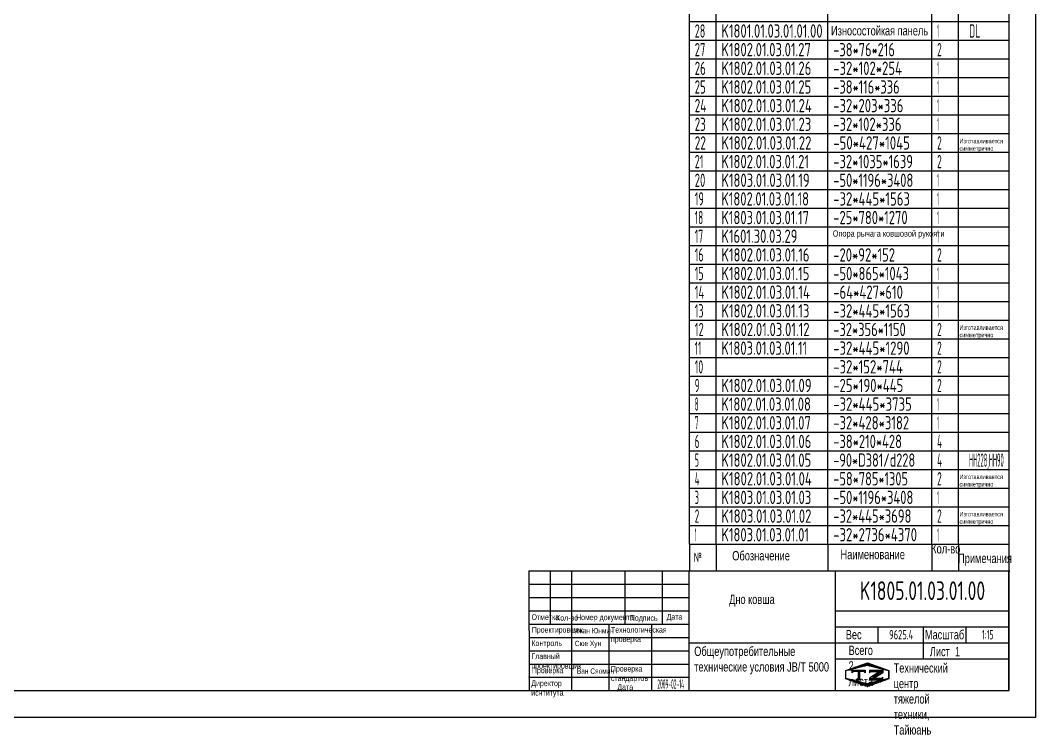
# Model space of a CAD drawing. Header units: millimetres. Extents: x 0 to 12615, y -98 to 8910.
# Drawn here: x 6897 to 12615, y -98 to 3922 of the extents above; entities that cross this region are included whole.
import ezdxf
from ezdxf.enums import TextEntityAlignment as Align

# ---------------------------------------------------------------- set-up
doc = ezdxf.new("R2010")
doc.units = ezdxf.units.MM
doc.header["$LTSCALE"] = 150
doc.linetypes.add('F', pattern=[0.75, 0.5, -0.25])
doc.linetypes.add('G', pattern=[2, 1.25, -0.25, 0.25, -0.25])
for name, color, linetype in [('01', 7, 'Continuous'), ('02', 1, 'Continuous'), ('04', 2, 'F'), ('05', 4, 'G'), ('11', 3, 'Continuous'), ('THICK', 7, 'Continuous')]:
    doc.layers.add(name, color=color, linetype=linetype)
doc.styles.get("Standard").update_dxf_attribs({"font": 'isocp', "width": 0.707, "bigfont": 'intecad.shx'})

# ---------------------------------------------------------------- blocks, each defined once
blk = doc.blocks.new('*U112')
at = {"layer": '01'}
for points in [[(831, 10), (831, 584)], [(25, 10), (831, 10)]]:
    blk.add_lwpolyline(points, dxfattribs=at)
at = {"layer": '02'}
for points in [[(841, 0), (841, 594)], [(0, 0), (841, 0)]]:
    blk.add_lwpolyline(points, dxfattribs=at)
blk = doc.blocks.new('*U114')
at = {"layer": '01'}
for p, q in [((0, -105), (0, 0)), ((1800, -105), (1800, 0))]:
    blk.add_line(p, q, dxfattribs=at)
at = {"layer": '02'}
for p, q in [((0, 0), (150, 0)), ((150, -105), (150, 0)), ((150, 0), (780, 0)), ((780, -105), (780, 0)), ((780, 0), (1365, 0)), ((1365, -105), (1365, 0)), ((1365, 0), (1515, 0)), ((1515, -105), (1515, 0)), ((1515, 0), (1800, 0))]:
    blk.add_line(p, q, dxfattribs=at)
blk = doc.blocks.new('*U115')
at = {"layer": '01'}
for p, q in [((0, -105), (0, 0)), ((1800, -105), (1800, 0))]:
    blk.add_line(p, q, dxfattribs=at)
at = {"layer": '02'}
for p, q in [((0, 0), (150, 0)), ((150, -105), (150, 0)), ((150, 0), (780, 0)), ((780, -105), (780, 0)), ((780, 0), (1365, 0)), ((1365, -105), (1365, 0)), ((1365, 0), (1515, 0)), ((1515, -105), (1515, 0)), ((1515, 0), (1800, 0))]:
    blk.add_line(p, q, dxfattribs=at)
blk = doc.blocks.new('*U116')
at = {"layer": '01'}
for p, q in [((0, -105), (0, 0)), ((1800, -105), (1800, 0))]:
    blk.add_line(p, q, dxfattribs=at)
at = {"layer": '02'}
for p, q in [((0, 0), (150, 0)), ((150, -105), (150, 0)), ((150, 0), (780, 0)), ((780, -105), (780, 0)), ((780, 0), (1365, 0)), ((1365, -105), (1365, 0)), ((1365, 0), (1515, 0)), ((1515, -105), (1515, 0)), ((1515, 0), (1800, 0))]:
    blk.add_line(p, q, dxfattribs=at)
blk = doc.blocks.new('*U117')
at = {"layer": '01'}
for p, q in [((0, -105), (0, 0)), ((1800, -105), (1800, 0))]:
    blk.add_line(p, q, dxfattribs=at)
at = {"layer": '02'}
for p, q in [((0, 0), (150, 0)), ((150, -105), (150, 0)), ((150, 0), (780, 0)), ((780, -105), (780, 0)), ((780, 0), (1365, 0)), ((1365, -105), (1365, 0)), ((1365, 0), (1515, 0)), ((1515, -105), (1515, 0)), ((1515, 0), (1800, 0))]:
    blk.add_line(p, q, dxfattribs=at)
blk = doc.blocks.new('*U118')
at = {"layer": '01'}
for p, q in [((0, -105), (0, 0)), ((1800, -105), (1800, 0))]:
    blk.add_line(p, q, dxfattribs=at)
at = {"layer": '02'}
for p, q in [((0, 0), (150, 0)), ((150, -105), (150, 0)), ((150, 0), (780, 0)), ((780, -105), (780, 0)), ((780, 0), (1365, 0)), ((1365, -105), (1365, 0)), ((1365, 0), (1515, 0)), ((1515, -105), (1515, 0)), ((1515, 0), (1800, 0))]:
    blk.add_line(p, q, dxfattribs=at)
blk = doc.blocks.new('*U119')
at = {"layer": '01'}
for p, q in [((0, -105), (0, 0)), ((1800, -105), (1800, 0))]:
    blk.add_line(p, q, dxfattribs=at)
at = {"layer": '02'}
for p, q in [((0, 0), (150, 0)), ((150, -105), (150, 0)), ((150, 0), (780, 0)), ((780, -105), (780, 0)), ((780, 0), (1365, 0)), ((1365, -105), (1365, 0)), ((1365, 0), (1515, 0)), ((1515, -105), (1515, 0)), ((1515, 0), (1800, 0))]:
    blk.add_line(p, q, dxfattribs=at)
blk = doc.blocks.new('*U120')
at = {"layer": '01'}
for p, q in [((0, -105), (0, 0)), ((1800, -105), (1800, 0))]:
    blk.add_line(p, q, dxfattribs=at)
at = {"layer": '02'}
for p, q in [((0, 0), (150, 0)), ((150, -105), (150, 0)), ((150, 0), (780, 0)), ((780, -105), (780, 0)), ((780, 0), (1365, 0)), ((1365, -105), (1365, 0)), ((1365, 0), (1515, 0)), ((1515, -105), (1515, 0)), ((1515, 0), (1800, 0))]:
    blk.add_line(p, q, dxfattribs=at)
blk = doc.blocks.new('*U121')
at = {"layer": '01'}
for p, q in [((0, -105), (0, 0)), ((1800, -105), (1800, 0))]:
    blk.add_line(p, q, dxfattribs=at)
at = {"layer": '02'}
for p, q in [((0, 0), (150, 0)), ((150, -105), (150, 0)), ((150, 0), (780, 0)), ((780, -105), (780, 0)), ((780, 0), (1365, 0)), ((1365, -105), (1365, 0)), ((1365, 0), (1515, 0)), ((1515, -105), (1515, 0)), ((1515, 0), (1800, 0))]:
    blk.add_line(p, q, dxfattribs=at)
blk = doc.blocks.new('*U122')
at = {"layer": '01'}
for p, q in [((0, -105), (0, 0)), ((1800, -105), (1800, 0))]:
    blk.add_line(p, q, dxfattribs=at)
at = {"layer": '02'}
for p, q in [((0, 0), (150, 0)), ((150, -105), (150, 0)), ((150, 0), (780, 0)), ((780, -105), (780, 0)), ((780, 0), (1365, 0)), ((1365, -105), (1365, 0)), ((1365, 0), (1515, 0)), ((1515, -105), (1515, 0)), ((1515, 0), (1800, 0))]:
    blk.add_line(p, q, dxfattribs=at)
blk = doc.blocks.new('*U123')
at = {"layer": '01'}
for p, q in [((0, -105), (0, 0)), ((1800, -105), (1800, 0))]:
    blk.add_line(p, q, dxfattribs=at)
at = {"layer": '02'}
for p, q in [((0, 0), (150, 0)), ((150, -105), (150, 0)), ((150, 0), (780, 0)), ((780, -105), (780, 0)), ((780, 0), (1365, 0)), ((1365, -105), (1365, 0)), ((1365, 0), (1515, 0)), ((1515, -105), (1515, 0)), ((1515, 0), (1800, 0))]:
    blk.add_line(p, q, dxfattribs=at)
blk = doc.blocks.new('*U124')
at = {"layer": '01'}
for p, q in [((0, -105), (0, 0)), ((1800, -105), (1800, 0))]:
    blk.add_line(p, q, dxfattribs=at)
at = {"layer": '02'}
for p, q in [((0, 0), (150, 0)), ((150, -105), (150, 0)), ((150, 0), (780, 0)), ((780, -105), (780, 0)), ((780, 0), (1365, 0)), ((1365, -105), (1365, 0)), ((1365, 0), (1515, 0)), ((1515, -105), (1515, 0)), ((1515, 0), (1800, 0))]:
    blk.add_line(p, q, dxfattribs=at)
blk = doc.blocks.new('*U125')
at = {"layer": '01'}
for p, q in [((0, -105), (0, 0)), ((1800, -105), (1800, 0))]:
    blk.add_line(p, q, dxfattribs=at)
at = {"layer": '02'}
for p, q in [((0, 0), (150, 0)), ((150, -105), (150, 0)), ((150, 0), (780, 0)), ((780, -105), (780, 0)), ((780, 0), (1365, 0)), ((1365, -105), (1365, 0)), ((1365, 0), (1515, 0)), ((1515, -105), (1515, 0)), ((1515, 0), (1800, 0))]:
    blk.add_line(p, q, dxfattribs=at)
blk = doc.blocks.new('*U126')
at = {"layer": '01'}
for p, q in [((0, -105), (0, 0)), ((1800, -105), (1800, 0))]:
    blk.add_line(p, q, dxfattribs=at)
at = {"layer": '02'}
for p, q in [((0, 0), (150, 0)), ((150, -105), (150, 0)), ((150, 0), (780, 0)), ((780, -105), (780, 0)), ((780, 0), (1365, 0)), ((1365, -105), (1365, 0)), ((1365, 0), (1515, 0)), ((1515, -105), (1515, 0)), ((1515, 0), (1800, 0))]:
    blk.add_line(p, q, dxfattribs=at)
blk = doc.blocks.new('*U127')
at = {"layer": '01'}
for p, q in [((0, -105), (0, 0)), ((1800, -105), (1800, 0))]:
    blk.add_line(p, q, dxfattribs=at)
at = {"layer": '02'}
for p, q in [((0, 0), (150, 0)), ((150, -105), (150, 0)), ((150, 0), (780, 0)), ((780, -105), (780, 0)), ((780, 0), (1365, 0)), ((1365, -105), (1365, 0)), ((1365, 0), (1515, 0)), ((1515, -105), (1515, 0)), ((1515, 0), (1800, 0))]:
    blk.add_line(p, q, dxfattribs=at)
blk = doc.blocks.new('*U128')
at = {"layer": '01'}
for p, q in [((0, -105), (0, 0)), ((1800, -105), (1800, 0))]:
    blk.add_line(p, q, dxfattribs=at)
at = {"layer": '02'}
for p, q in [((0, 0), (150, 0)), ((150, -105), (150, 0)), ((150, 0), (780, 0)), ((780, -105), (780, 0)), ((780, 0), (1365, 0)), ((1365, -105), (1365, 0)), ((1365, 0), (1515, 0)), ((1515, -105), (1515, 0)), ((1515, 0), (1800, 0))]:
    blk.add_line(p, q, dxfattribs=at)
blk = doc.blocks.new('*U129')
at = {"layer": '01'}
for p, q in [((0, -105), (0, 0)), ((1800, -105), (1800, 0))]:
    blk.add_line(p, q, dxfattribs=at)
at = {"layer": '02'}
for p, q in [((0, 0), (150, 0)), ((150, -105), (150, 0)), ((150, 0), (780, 0)), ((780, -105), (780, 0)), ((780, 0), (1365, 0)), ((1365, -105), (1365, 0)), ((1365, 0), (1515, 0)), ((1515, -105), (1515, 0)), ((1515, 0), (1800, 0))]:
    blk.add_line(p, q, dxfattribs=at)
blk = doc.blocks.new('*U130')
at = {"layer": '01'}
for p, q in [((0, -105), (0, 0)), ((1800, -105), (1800, 0))]:
    blk.add_line(p, q, dxfattribs=at)
at = {"layer": '02'}
for p, q in [((0, 0), (150, 0)), ((150, -105), (150, 0)), ((150, 0), (780, 0)), ((780, -105), (780, 0)), ((780, 0), (1365, 0)), ((1365, -105), (1365, 0)), ((1365, 0), (1515, 0)), ((1515, -105), (1515, 0)), ((1515, 0), (1800, 0))]:
    blk.add_line(p, q, dxfattribs=at)
blk = doc.blocks.new('*U131')
at = {"layer": '01'}
for p, q in [((0, -105), (0, 0)), ((1800, -105), (1800, 0))]:
    blk.add_line(p, q, dxfattribs=at)
at = {"layer": '02'}
for p, q in [((0, 0), (150, 0)), ((150, -105), (150, 0)), ((150, 0), (780, 0)), ((780, -105), (780, 0)), ((780, 0), (1365, 0)), ((1365, -105), (1365, 0)), ((1365, 0), (1515, 0)), ((1515, -105), (1515, 0)), ((1515, 0), (1800, 0))]:
    blk.add_line(p, q, dxfattribs=at)
blk = doc.blocks.new('*U132')
at = {"layer": '01'}
for p, q in [((0, -105), (0, 0)), ((1800, -105), (1800, 0))]:
    blk.add_line(p, q, dxfattribs=at)
at = {"layer": '02'}
for p, q in [((0, 0), (150, 0)), ((150, -105), (150, 0)), ((150, 0), (780, 0)), ((780, -105), (780, 0)), ((780, 0), (1365, 0)), ((1365, -105), (1365, 0)), ((1365, 0), (1515, 0)), ((1515, -105), (1515, 0)), ((1515, 0), (1800, 0))]:
    blk.add_line(p, q, dxfattribs=at)
blk = doc.blocks.new('*U133')
at = {"layer": '01'}
for p, q in [((0, -105), (0, 0)), ((1800, -105), (1800, 0))]:
    blk.add_line(p, q, dxfattribs=at)
at = {"layer": '02'}
for p, q in [((0, 0), (150, 0)), ((150, -105), (150, 0)), ((150, 0), (780, 0)), ((780, -105), (780, 0)), ((780, 0), (1365, 0)), ((1365, -105), (1365, 0)), ((1365, 0), (1515, 0)), ((1515, -105), (1515, 0)), ((1515, 0), (1800, 0))]:
    blk.add_line(p, q, dxfattribs=at)
blk = doc.blocks.new('*U134')
at = {"layer": '01'}
for p, q in [((0, -105), (0, 0)), ((1800, -105), (1800, 0))]:
    blk.add_line(p, q, dxfattribs=at)
at = {"layer": '02'}
for p, q in [((0, 0), (150, 0)), ((150, -105), (150, 0)), ((150, 0), (780, 0)), ((780, -105), (780, 0)), ((780, 0), (1365, 0)), ((1365, -105), (1365, 0)), ((1365, 0), (1515, 0)), ((1515, -105), (1515, 0)), ((1515, 0), (1800, 0))]:
    blk.add_line(p, q, dxfattribs=at)
blk = doc.blocks.new('*U135')
at = {"layer": '01'}
for p, q in [((0, -105), (0, 0)), ((1800, -105), (1800, 0))]:
    blk.add_line(p, q, dxfattribs=at)
at = {"layer": '02'}
for p, q in [((0, 0), (150, 0)), ((150, -105), (150, 0)), ((150, 0), (780, 0)), ((780, -105), (780, 0)), ((780, 0), (1365, 0)), ((1365, -105), (1365, 0)), ((1365, 0), (1515, 0)), ((1515, -105), (1515, 0)), ((1515, 0), (1800, 0))]:
    blk.add_line(p, q, dxfattribs=at)
blk = doc.blocks.new('*U136')
at = {"layer": '01'}
for p, q in [((0, -105), (0, 0)), ((1800, -105), (1800, 0))]:
    blk.add_line(p, q, dxfattribs=at)
at = {"layer": '02'}
for p, q in [((0, 0), (150, 0)), ((150, -105), (150, 0)), ((150, 0), (780, 0)), ((780, -105), (780, 0)), ((780, 0), (1365, 0)), ((1365, -105), (1365, 0)), ((1365, 0), (1515, 0)), ((1515, -105), (1515, 0)), ((1515, 0), (1800, 0))]:
    blk.add_line(p, q, dxfattribs=at)
blk = doc.blocks.new('*U137')
at = {"layer": '01'}
for p, q in [((0, -105), (0, 0)), ((1800, -105), (1800, 0))]:
    blk.add_line(p, q, dxfattribs=at)
at = {"layer": '02'}
for p, q in [((0, 0), (150, 0)), ((150, -105), (150, 0)), ((150, 0), (780, 0)), ((780, -105), (780, 0)), ((780, 0), (1365, 0)), ((1365, -105), (1365, 0)), ((1365, 0), (1515, 0)), ((1515, -105), (1515, 0)), ((1515, 0), (1800, 0))]:
    blk.add_line(p, q, dxfattribs=at)
blk = doc.blocks.new('*U138')
at = {"layer": '01'}
for p, q in [((0, -105), (0, 0)), ((1800, -105), (1800, 0))]:
    blk.add_line(p, q, dxfattribs=at)
at = {"layer": '02'}
for p, q in [((0, 0), (150, 0)), ((150, -105), (150, 0)), ((150, 0), (780, 0)), ((780, -105), (780, 0)), ((780, 0), (1365, 0)), ((1365, -105), (1365, 0)), ((1365, 0), (1515, 0)), ((1515, -105), (1515, 0)), ((1515, 0), (1800, 0))]:
    blk.add_line(p, q, dxfattribs=at)
blk = doc.blocks.new('*U139')
at = {"layer": '01'}
for p, q in [((0, -105), (0, 0)), ((1800, -105), (1800, 0))]:
    blk.add_line(p, q, dxfattribs=at)
at = {"layer": '02'}
for p, q in [((0, 0), (150, 0)), ((150, -105), (150, 0)), ((150, 0), (780, 0)), ((780, -105), (780, 0)), ((780, 0), (1365, 0)), ((1365, -105), (1365, 0)), ((1365, 0), (1515, 0)), ((1515, -105), (1515, 0)), ((1515, 0), (1800, 0))]:
    blk.add_line(p, q, dxfattribs=at)
blk = doc.blocks.new('*U140')
at = {"layer": '01'}
for p, q in [((0, -105), (0, 0)), ((1800, -105), (1800, 0))]:
    blk.add_line(p, q, dxfattribs=at)
at = {"layer": '02'}
for p, q in [((0, 0), (150, 0)), ((150, -105), (150, 0)), ((150, 0), (780, 0)), ((780, -105), (780, 0)), ((780, 0), (1365, 0)), ((1365, -105), (1365, 0)), ((1365, 0), (1515, 0)), ((1515, -105), (1515, 0)), ((1515, 0), (1800, 0))]:
    blk.add_line(p, q, dxfattribs=at)
blk = doc.blocks.new('*U141')
at = {"layer": '01'}
for p, q in [((0, -105), (0, 0)), ((1800, -105), (1800, 0))]:
    blk.add_line(p, q, dxfattribs=at)
at = {"layer": '02'}
for p, q in [((0, 0), (150, 0)), ((150, -105), (150, 0)), ((150, 0), (780, 0)), ((780, -105), (780, 0)), ((780, 0), (1365, 0)), ((1365, -105), (1365, 0)), ((1365, 0), (1515, 0)), ((1515, -105), (1515, 0)), ((1515, 0), (1800, 0))]:
    blk.add_line(p, q, dxfattribs=at)
blk = doc.blocks.new('*U142')
at = {"layer": '01'}
for p, q in [((0, -105), (0, 0)), ((1800, -105), (1800, 0))]:
    blk.add_line(p, q, dxfattribs=at)
at = {"layer": '02'}
for p, q in [((0, 0), (150, 0)), ((150, -105), (150, 0)), ((150, 0), (780, 0)), ((780, -105), (780, 0)), ((780, 0), (1365, 0)), ((1365, -105), (1365, 0)), ((1365, 0), (1515, 0)), ((1515, -105), (1515, 0)), ((1515, 0), (1800, 0))]:
    blk.add_line(p, q, dxfattribs=at)
blk = doc.blocks.new('*X155')
at = {"color": 0}
for p, q in [((127.06, 7.8), (132.06, 7.8)), ((127.06, 7.5), (132.06, 7.5)), ((127.06, 7.2), (127.32, 7.2)), ((127.84, 5.4), (129.64, 5.4)), ((128.3, 5.7), (130.1, 5.7)), ((128.77, 6), (130.57, 6)), ((129.23, 6.3), (131.04, 6.3)), ((129.7, 6.6), (131.51, 6.6)), ((130.16, 6.9), (131.98, 6.9)), ((130.62, 7.2), (132.06, 7.2))]:
    blk.add_line(p, q, dxfattribs=at)
blk = doc.blocks.new('*X156')
at = {"color": 0}
for p, q in [((127.06, 4.8), (132.06, 4.8)), ((127.06, 4.5), (132.06, 4.5)), ((131.84, 5.1), (132.06, 5.1))]:
    blk.add_line(p, q, dxfattribs=at)
blk = doc.blocks.new('*X154')
at = {"color": 0}
for p, q in [((122.34, 4.5), (123.72, 4.5)), ((122.82, 4.8), (123.24, 4.8))]:
    blk.add_line(p, q, dxfattribs=at)
blk = doc.blocks.new('*X153')
at = {"color": 0}
for p, q in [((120.53, 7.8), (125.53, 7.8)), ((120.53, 7.5), (125.53, 7.5)), ((120.53, 7.2), (120.79, 7.2)), ((125.27, 7.2), (125.53, 7.2))]:
    blk.add_line(p, q, dxfattribs=at)
blk = doc.blocks.new('*X152')
at = {"color": 0}
for p, q in [((118.22, 7.8), (118.32, 7.8)), ((118.94, 8.1), (119.52, 8.1)), ((119.8, 8.4), (120.72, 8.4)), ((120.66, 8.7), (121.92, 8.7)), ((121.52, 9), (123.12, 9)), ((122.38, 9.3), (124.32, 9.3)), ((123.24, 9.6), (125.52, 9.6)), ((124.1, 9.9), (128.52, 9.9)), ((124.97, 10.2), (127.67, 10.2)), ((125.83, 10.5), (126.82, 10.5)), ((127.02, 9.6), (129.37, 9.6)), ((128.22, 9.3), (130.22, 9.3)), ((129.42, 9), (131.07, 9)), ((130.62, 8.7), (131.92, 8.7)), ((131.82, 8.4), (132.77, 8.4)), ((133.02, 8.1), (133.62, 8.1)), ((134.22, 7.8), (134.32, 7.8)), ((118.22, 7.5), (118.27, 7.5)), ((118.22, 7.2), (118.27, 7.2)), ((118.22, 6.9), (118.27, 6.9)), ((118.22, 6.6), (118.27, 6.6)), ((118.22, 6.3), (118.27, 6.3)), ((118.22, 6), (118.27, 6)), ((118.22, 5.7), (118.27, 5.7)), ((118.22, 5.4), (118.27, 5.4)), ((118.22, 5.1), (118.27, 5.1)), ((118.22, 4.8), (118.27, 4.8)), ((118.79, 4.5), (119.42, 4.5)), ((119.61, 4.2), (120.62, 4.2)), ((120.43, 3.9), (121.82, 3.9)), ((130.72, 3.9), (132.14, 3.9)), ((131.92, 4.2), (132.95, 4.2)), ((133.12, 4.5), (133.76, 4.5)), ((134.27, 7.5), (134.32, 7.5)), ((134.27, 7.2), (134.32, 7.2)), ((134.27, 6.9), (134.32, 6.9)), ((134.27, 6.6), (134.32, 6.6)), ((134.27, 6.3), (134.32, 6.3)), ((134.27, 6), (134.32, 6)), ((134.27, 5.7), (134.32, 5.7)), ((134.27, 5.4), (134.32, 5.4)), ((134.27, 5.1), (134.32, 5.1)), ((134.27, 4.8), (134.32, 4.8)), ((121.26, 3.6), (123.02, 3.6)), ((122.08, 3.3), (124.22, 3.3)), ((122.91, 3), (125.42, 3)), ((123.73, 2.7), (128.89, 2.7)), ((124.55, 2.4), (128.07, 2.4)), ((125.38, 2.1), (127.26, 2.1)), ((126.2, 1.8), (126.45, 1.8)), ((127.12, 3), (129.7, 3)), ((128.32, 3.3), (130.51, 3.3)), ((129.52, 3.6), (131.32, 3.6))]:
    blk.add_line(p, q, dxfattribs=at)

msp = doc.modelspace()

# ---------------------------------------------------------------- linework, layer by layer
for p, q in [((10665, 975), (12465, 975)), ((10665, 975), (10665, 824.8646)), ((10815, 975), (10815, 824.8646)), ((11445, 975), (11445, 824.8646)), ((12030, 975), (12030, 824.8646)), ((12180, 975), (12180, 824.8646))]:
    msp.add_line(p, q)
at = {"layer": '01'}
for p in [(12463.0419, 825), (12463.0419, 823.3125), (12463.0419, 821.7937), (12463.0419, 821.525), (12465, 825), (12465, 823.8), (12465, 822.099), (12465, 820.568), (12465, 820.2972)]:
    msp.add_point(p, dxfattribs=at)
at = {"layer": 'THICK'}
for p, q in [((9761.5364, 824.8646), (9763.5836, 150)), ((9761.5364, 824.8646), (12463.0419, 824.8646)), ((9883.5207, 824.5391), (9883.5207, 824.8646)), ((9883.5595, 524.9248), (9883.5595, 824.8646)), ((10003.5354, 150), (10003.5354, 824.8646)), ((10303.4752, 524.9248), (10303.4752, 824.8646)), ((10513.4331, 524.9248), (10513.4331, 824.8646)), ((10663.403, 150), (10663.403, 824.8646)), ((11488.2375, 150), (11488.2375, 824.8646)), ((12463.0419, 150), (12463.0419, 824.8646)), ((9763.5836, 599.9097), (10663.403, 599.9097)), ((11488.2375, 599.9097), (12463.0419, 599.9097)), ((9763.5836, 524.9248), (10663.403, 524.9248)), ((10213.4933, 150), (10213.4933, 524.9248)), ((10453.4451, 150), (10453.4451, 524.9248)), ((11488.2375, 509.9278), (12463.0419, 509.9278)), ((11728.1893, 419.9458), (11728.1893, 509.9278)), ((11983.1382, 329.9639), (11983.1382, 509.9278)), ((12223.09, 419.9458), (12223.09, 509.9278)), ((10663.403, 418.6458), (11488.2375, 418.6458)), ((11488.2375, 419.9458), (12463.0419, 419.9458)), ((11488.2375, 329.9639), (12463.0419, 329.9639)), ((9763.5836, 150), (12463.0419, 150))]:
    msp.add_line(p, q, dxfattribs=at)
at = {"layer": 'THICK', "color": 3}
for p, q in [((9763.5836, 749.8796), (10663.403, 749.8796)), ((9763.5836, 674.8947), (10663.403, 674.8947)), ((9763.5836, 449.9398), (10663.403, 449.9398)), ((9763.5836, 374.9549), (10663.403, 374.9549)), ((9763.5836, 299.9699), (10663.403, 299.9699)), ((11546.007, 264.0684), (11667.5583, 306.4046)), ((11546.7963, 263.115), (11666.7723, 293.1089)), ((11666.7723, 293.1089), (11786.7482, 263.115)), ((11667.5583, 306.4046), (11787.5309, 264.0684)), ((11546.007, 216.9213), (11546.007, 264.0684)), ((11546.7963, 218.124), (11546.7963, 263.115)), ((11580.6743, 250.4696), (11580.6743, 265.4666)), ((11580.6743, 265.4666), (11655.6592, 265.4666)), ((11588.1728, 257.9681), (11580.6743, 250.4696)), ((11648.1608, 257.9681), (11588.1728, 257.9681)), ((11614.8852, 258.0397), (11614.8852, 216.9062)), ((11618.1657, 258.0397), (11618.1657, 216.9062)), ((11621.9149, 258.0397), (11621.9149, 216.9062)), ((11655.6592, 250.4696), (11648.1608, 257.9681)), ((11655.6592, 265.4666), (11655.6592, 250.4696)), ((11678.6207, 265.4666), (11678.6207, 250.4696)), ((11678.6207, 265.4666), (11753.6057, 265.4666)), ((11678.6207, 250.4696), (11686.1192, 257.9681)), ((11737.6697, 257.9681), (11678.6207, 219.7627)), ((11686.1192, 257.9681), (11737.6697, 257.9681)), ((11753.6036, 250.6128), (11715.1878, 226.0267)), ((11753.6057, 265.4666), (11753.6057, 250.4696)), ((11786.7482, 263.115), (11786.7482, 218.124)), ((11787.5309, 264.0684), (11787.5309, 216.9213)), ((9763.5836, 224.985), (10663.403, 224.985)), ((11667.5583, 172.6607), (11546.007, 216.9213)), ((11666.7723, 188.13), (11546.7963, 218.124)), ((11618.1657, 220.334), (11603.6378, 211.1932)), ((11603.6378, 211.1932), (11618.1657, 211.1932)), ((11618.1657, 220.334), (11632.6937, 211.1932)), ((11632.6937, 211.1932), (11618.1657, 211.1932)), ((11786.7482, 218.124), (11666.7723, 188.13)), ((11787.5309, 216.9213), (11667.5583, 172.6607)), ((11678.6207, 219.7627), (11678.6207, 211.1932)), ((11678.6207, 211.1932), (11753.6036, 211.1932)), ((11715.1878, 226.0267), (11703.7269, 218.6917)), ((11746.1051, 218.6917), (11703.7269, 218.6917)), ((11753.6036, 226.1902), (11746.1051, 218.6917)), ((11753.6036, 211.1932), (11753.6036, 226.1902))]:
    msp.add_line(p, q, dxfattribs=at)
for p in [(9763.5836, 224.985), (9763.5836, 150)]:
    msp.add_point(p, dxfattribs=at)

# ---------------------------------------------------------------- block references
at = {"layer": '04', "xscale": 15, "yscale": 15, "zscale": 15}
msp.add_blockref('*U112', (0, 0), dxfattribs=at)
at = {"layer": '04'}
for name, p in [('*U142', (10665, 4020)), ('*U141', (10665, 3915)), ('*U140', (10665, 3810)), ('*U139', (10665, 3705)), ('*U138', (10665, 3600)), ('*U137', (10665, 3495)), ('*U136', (10665, 3390)), ('*U135', (10665, 3285)), ('*U134', (10665, 3180)), ('*U133', (10665, 3075)), ('*U132', (10665, 2970)), ('*U131', (10665, 2865)), ('*U130', (10665, 2760)), ('*U129', (10665, 2655)), ('*U128', (10665, 2550)), ('*U127', (10665, 2445)), ('*U126', (10665, 2340)), ('*U125', (10665, 2235)), ('*U124', (10665, 2130)), ('*U123', (10665, 2025)), ('*U122', (10665, 1920)), ('*U121', (10665, 1815)), ('*U120', (10665, 1710)), ('*U119', (10665, 1605)), ('*U118', (10665, 1500)), ('*U117', (10665, 1395)), ('*U116', (10665, 1290)), ('*U115', (10665, 1185)), ('*U114', (10665, 1080))]:
    msp.add_blockref(name, p, dxfattribs=at)
at = {"layer": 'THICK', "color": 3, "xscale": 14.99699053349104, "yscale": 14.99699053348763, "zscale": 14.99699053348713}
for name in ['*X152', '*X153', '*X155', '*X154', '*X156']:
    msp.add_blockref(name, (9773.0685, 146.3359), dxfattribs=at)

# ---------------------------------------------------------------- texts
at = {"char_height": 29.925, "attachment_point": 1}
for s, insert in [('{\\fArial|b0|i0|c204|p34;\\C3;Чжан Юнмин}', (10014.4125, 502.6255)), ('{\\fArial|b0|i0|c204|p34;\\C3;Сюе Хун}', (10019.5335, 430.6822)), ('{\\fArial|b0|i0|c204|p34;\\C3;Ван Сяомин}', (10031.3594, 275.1884))]:
    msp.add_mtext(s, dxfattribs=dict(at, insert=insert))
at = {"layer": '01', "attachment_point": 1}
for s, insert, char_height in [('{\\fArial|b0|i0|c204|p34;Кол-во}', (12026.52, 975), 52.92), ('{\\fArial|b0|i0|c204|p34;Примечания}', (12177.72, 921.1775), 52.92), ('{\\fArial|b0|i0|c204|p34;Отметка}', (9775.8302, 579.9297), 31.97738), ('{\\fArial|b0|i0|c204|p34;Кол-во}', (9914.506, 576.2512), 31.97738), ('{\\fArial|b0|i0|c204|p34;Номер документа}', (10026.8354, 578.7118), 31.97738), ('{\\fArial|b0|i0|c204|p34;Подпись}', (10329.3064, 575.0251), 31.97738), ('{\\fArial|b0|i0|c204|p34;Дата}', (10536.7065, 581.1559), 31.97738), ('{\\fArial|b0|i0|c204|p34;Проектировщик}', (9777.2374, 508.5015), 31.97738), ('{\\fArial|b0|i0|c204|p34;Технологическая\\Pпроверка}', (10223.3174, 508.742), 31.97738), ('{\\fArial|b0|i0|c204|p34;Вес}', (11545.8421, 491.306), 52.22972), ('{\\fArial|b0|i0|c204|p34;Контроль}', (9775.4007, 433.18), 31.97738), ('{\\fArial|b0|i0|c204|p34;Общеупотребительные\\Pтехнические условия \\fArial|b0|i0|c0|p34;JB/T 5000}', (10692.2568, 397.7239), 52.5), ('{\\fArial|b0|i0|c204|p34;Главный\\Pпроектировщик}', (9775.1175, 359.5785), 31.97738), ('{\\fArial|b0|i0|c204|p34;Лист \\fArial|b0|i0|c0|p34; 1}', (12018.8628, 396.3128), 52.5), ('{\\fArial|b0|i0|c204|p34;Проверка\\Pстандартов}', (10223.0111, 289.5504), 31.97738), ('{\\fArial|b0|i0|c204|p34;Проверка}', (9778.2427, 280.0497), 31.97738), ('{\\fArial|b0|i0|c204|p34;Директор\\Pиснтитута}', (9774.6256, 207.3954), 31.97738), ('{\\fArial|b0|i0|c204|p34;Дата}', (10259.3427, 186.0219), 31.97738)]:
    msp.add_mtext(s, dxfattribs=dict(at, insert=insert, char_height=char_height))
for s, insert, char_height, width in [('{\\Fisocp,intecad|c204;№}', (10689.9528, 926.8498), 52.92, 4.550702), ('{\\fArial|b0|i0|c204|p34;Обозначение}', (10906.1104, 935.9433), 52.92, 2.275351), ('{\\fArial|b0|i0|c204|p34;Наименование}', (11515.9026, 942.7634), 52.92, 2.275351), ('{\\fArial|b0|i0|c204|p34;Всего  2 листа}', (11561.3401, 403.3455), 52.5, 1.407752), ('{\\fArial|b0|i0|c204|p34;Технический центр\\Pтяжелой техники, Тайюань}', (11815.3868, 303.458), 52.22972, 2.454439)]:
    msp.add_mtext(s, dxfattribs=dict(at, insert=insert, char_height=char_height, width=width))
at = {"layer": '04', "attachment_point": 1}
for s, insert, char_height in [('{\\fArial|b0|i0|c204|p34;\\C3;Износостойкая панель}', (11462.7029, 3890.0453), 52.5), ('{\\fArial|b0|i0|c204|p34;\\C3;Изготавливается \\Pсимметрично}', (12185.8566, 3255.5932), 25), ('{\\fArial|b0|i0|c204|p34;\\C3;Опора рычага ковшовой рукояти}', (11472.1787, 2740.0197), 35), ('{\\fArial|b0|i0|c204|p34;\\C3;Изготавливается \\Pсимметрично}', (12185.8566, 2205.5932), 25), ('{\\fArial|b0|i0|c204|p34;\\C3;Изготавливается \\Pсимметрично}', (12185.8566, 1365.5932), 25), ('{\\fArial|b0|i0|c204|p34;\\C3;Изготавливается \\Pсимметрично}', (12185.8566, 1155.5932), 25), ('{\\fArial|b0|i0|c204|p34;\\C3;Дно ковша}', (10888.8646, 690.0627), 52.5)]:
    msp.add_mtext(s, dxfattribs=dict(at, insert=insert, char_height=char_height))
at = {"layer": '05', "insert": (11991.3842, 491.0589), "char_height": 52.250621, "attachment_point": 1}
msp.add_mtext('{\\fArial|b0|i0|c204|p34;\\C0;Масштаб}', dxfattribs=at)
at = {"layer": '11'}
for s, height, width, p, p2 in [('28', 75, 0.636523, (10695, 3825), (10754.674, 3825)), ('K1801.01.03.01.01.00', 75, 0.693697, (10845, 3825), (11415, 3825)), ('1', 75, 0.404, (12060, 3825), (12070.605, 3825)), ('DL', 75, 0.628444, (12240, 3825), (12303.63, 3825)), ('27', 75, 0.636523, (10695, 3720), (10754.674, 3720)), ('K1802.01.03.01.27', 75, 0.696016, (10845, 3720), (11349.0026, 3720)), ('-38*76*216', 75, 0.691171, (11475, 3720), (11822.2929, 3720)), ('2', 75, 0.562593, (12060, 3720), (12085.7411, 3720)), ('26', 75, 0.639213, (10695, 3615), (10757.3044, 3615)), ('K1802.01.03.01.26', 75, 0.696072, (10845, 3615), (11351.633, 3615)), ('-32*102*254', 75, 0.692765, (11475, 3615), (11862.0825, 3615)), ('1', 75, 0.404, (12060, 3615), (12070.605, 3615)), ('25', 75, 0.638783, (10695, 3510), (10756.8704, 3510)), ('K1802.01.03.01.25', 75, 0.696063, (10845, 3510), (11351.199, 3510)), ('-38*116*336', 75, 0.69227, (11475, 3510), (11848.8054, 3510)), ('1', 75, 0.404, (12060, 3510), (12070.605, 3510)), ('24', 75, 0.641743, (10695, 3405), (10759.9765, 3405)), ('K1802.01.03.01.24', 75, 0.696129, (10845, 3405), (11354.3051, 3405)), ('-32*203*336', 75, 0.693045, (11475, 3405), (11870.0154, 3405)), ('1', 75, 0.404, (12060, 3405), (12070.605, 3405)), ('23', 75, 0.638783, (10695, 3300), (10756.8704, 3300)), ('K1802.01.03.01.23', 75, 0.696063, (10845, 3300), (11351.199, 3300)), ('-32*102*336', 75, 0.692668, (11475, 3300), (11859.4104, 3300)), ('1', 75, 0.404, (12060, 3300), (12070.605, 3300)), ('22', 75, 0.639754, (10695, 3195), (10757.8586, 3195)), ('K1802.01.03.01.22', 75, 0.696084, (10845, 3195), (11352.1873, 3195)), ('-50*427*1045', 75, 0.69421, (11475, 3195), (11906.6989, 3195)), ('2', 75, 0.562593, (12060, 3195), (12085.7411, 3195)), ('21', 75, 0.623098, (10695, 3090), (10744.069, 3090)), ('K1802.01.03.01.21', 75, 0.695784, (10845, 3090), (11338.3976, 3090)), ('-32*1035*1639', 75, 0.694699, (11475, 3090), (11924.2062, 3090)), ('2', 75, 0.562593, (12060, 3090), (12085.7411, 3090)), ('20', 75, 0.636567, (10695, 2985), (10754.7158, 2985)), ('K1803.01.03.01.19', 75, 0.695868, (10845, 2985), (11342.1939, 2985)), ('-50*1196*3408', 75, 0.694745, (11475, 2985), (11925.8978, 2985)), ('1', 75, 0.404, (12060, 2985), (12070.605, 2985)), ('19', 75, 0.612447, (10695, 2880), (10746.5187, 2880)), ('K1802.01.03.01.18', 75, 0.695784, (10845, 2880), (11338.3976, 2880)), ('-32*445*1563', 75, 0.69421, (11475, 2880), (11906.6989, 2880)), ('1', 75, 0.404, (12060, 2880), (12070.605, 2880)), ('18', 75, 0.606, (10695, 2775), (10742.7225, 2775)), ('K1803.01.03.01.17', 75, 0.695784, (10845, 2775), (11338.3976, 2775)), ('-25*780*1270', 75, 0.693827, (11475, 2775), (11893.9393, 2775)), ('1', 75, 0.404, (12060, 2775), (12070.605, 2775)), ('17', 75, 0.606, (10695, 2670), (10742.7225, 2670)), ('K1601.30.03.29', 75, 0.694109, (10845, 2670), (11273.2614, 2670)), ('1', 75, 0.404, (12060, 2670), (12070.605, 2670)), ('16', 75, 0.610556, (10695, 2565), (10745.3529, 2565)), ('K1802.01.03.01.16', 75, 0.695842, (10845, 2565), (11341.028, 2565)), ('-20*92*152', 75, 0.691204, (11475, 2565), (11823.0324, 2565)), ('2', 75, 0.562593, (12060, 2565), (12085.7411, 2565)), ('15', 75, 0.609833, (10695, 2460), (10744.9189, 2460)), ('K1802.01.03.01.15', 75, 0.695833, (10845, 2460), (11340.594, 2460)), ('-50*865*1043', 75, 0.694054, (11475, 2460), (11901.3964, 2460)), ('1', 75, 0.404, (12060, 2460), (12070.605, 2460)), ('14', 75, 0.614783, (10695, 2355), (10748.025, 2355)), ('K1802.01.03.01.14', 75, 0.695901, (10845, 2355), (11343.7001, 2355)), ('-64*427*610', 75, 0.692955, (11475, 2355), (11867.4268, 2355)), ('1', 75, 0.404, (12060, 2355), (12070.605, 2355)), ('13', 75, 0.609833, (10695, 2250), (10744.9189, 2250)), ('K1802.01.03.01.13', 75, 0.695833, (10845, 2250), (11340.594, 2250)), ('-32*445*1563', 75, 0.69421, (11475, 2250), (11906.6989, 2250)), ('1', 75, 0.404, (12060, 2250), (12070.605, 2250)), ('12', 75, 0.611465, (10695, 2145), (10745.9071, 2145)), ('K1802.01.03.01.12', 75, 0.695855, (10845, 2145), (11341.5823, 2145)), ('-32*356*1150', 75, 0.693492, (11475, 2145), (11883.3343, 2145)), ('2', 75, 0.562593, (12060, 2145), (12085.7411, 2145)), ('11', 75, 0.582235, (10695, 2040), (10732.1175, 2040)), ('K1803.01.03.01.11', 75, 0.695541, (10845, 2040), (11327.7926, 2040)), ('-32*445*1290', 75, 0.694152, (11475, 2040), (11904.7295, 2040)), ('2', 75, 0.562593, (12060, 2040), (12085.7411, 2040)), ('10', 75, 0.606076, (10695, 1935), (10742.7643, 1935)), ('-32*152*744', 75, 0.692954, (11475, 1935), (11867.385, 1935)), ('2', 75, 0.562593, (12060, 1935), (12085.7411, 1935)), ('9', 75, 0.579528, (10695, 1830), (10722.0173, 1830)), ('K1802.01.03.01.09', 75, 0.696097, (10845, 1830), (11352.7989, 1830)), ('-25*190*445', 75, 0.693037, (11475, 1830), (11869.7667, 1830)), ('2', 75, 0.562593, (12060, 1830), (12085.7411, 1830)), ('8', 75, 0.514182, (10695, 1725), (10716.21, 1725)), ('K1802.01.03.01.08', 75, 0.696016, (10845, 1725), (11349.0026, 1725)), ('-32*445*3735', 75, 0.694511, (11475, 1725), (11917.3039, 1725)), ('1', 75, 0.404, (12060, 1725), (12070.605, 1725)), ('7', 75, 0.514182, (10695, 1620), (10716.21, 1620)), ('K1802.01.03.01.07', 75, 0.696016, (10845, 1620), (11349.0026, 1620)), ('-32*428*3182', 75, 0.694083, (11475, 1620), (11902.3846, 1620)), ('1', 75, 0.404, (12060, 1620), (12070.605, 1620)), ('6', 75, 0.600695, (10695, 1515), (10722.0135, 1515)), ('K1802.01.03.01.06', 75, 0.696072, (10845, 1515), (11351.633, 1515)), ('-38*210*428', 75, 0.692765, (11475, 1515), (11862.0825, 1515)), ('4', 75, 0.543846, (12060, 1515), (12086.5125, 1515)), ('5', 75, 0.527686, (10695, 1410), (10718.4064, 1410)), ('K1802.01.03.01.05', 75, 0.696063, (10845, 1410), (11351.199, 1410)), ('-90*D381/d228', 75, 0.695022, (11475, 1410), (11936.5028, 1410)), ('4', 75, 0.543846, (12060, 1410), (12086.5125, 1410)), ('HH228,HH90', 75, 0.376578, (12240, 1410), (12435, 1410)), ('4', 75, 0.543846, (10695, 1305), (10721.5125, 1305)), ('K1802.01.03.01.04', 75, 0.696129, (10845, 1305), (11354.3051, 1305)), ('-58*785*1305', 75, 0.693894, (11475, 1305), (11896.0939, 1305)), ('2', 75, 0.562593, (12060, 1305), (12085.7411, 1305)), ('3', 75, 0.527686, (10695, 1200), (10718.4064, 1200)), ('K1803.01.03.01.03', 75, 0.696063, (10845, 1200), (11351.199, 1200)), ('-50*1196*3408', 75, 0.694745, (11475, 1200), (11925.8978, 1200)), ('1', 75, 0.404, (12060, 1200), (12070.605, 1200)), ('2', 75, 0.562593, (10695, 1095), (10720.7411, 1095)), ('K1803.01.03.01.02', 75, 0.696084, (10845, 1095), (11352.1873, 1095)), ('-32*445*3698', 75, 0.694455, (11475, 1095), (11915.2928, 1095)), ('2', 75, 0.562593, (12060, 1095), (12085.7411, 1095)), ('1', 75, 0.404, (10695, 990), (10705.605, 990)), ('K1803.01.03.01.01', 75, 0.695784, (10845, 990), (11338.3976, 990)), ('-32*2736*4370', 75, 0.695283, (11475, 990), (11946.9643, 990)), ('1', 75, 0.404, (12060, 990), (12070.605, 990)), ('K1805.01.03.01.00', 105, 0.696017, (11624.6689, 660), (12330.3311, 660)), ('9625.4', 52.5, 0.68589, (11789.9198, 438.75), (11925.0802, 438.75)), ('1:15', 52.5, 0.650931, (12312.6814, 438.75), (12377.3186, 438.75)), ('2009-02-14', 52.5, 0.423061, (10485, 161.25), (10635, 161.25))]:
    msp.add_text(s, height=height, dxfattribs=dict(at, width=width)).set_placement(p, p2, align=Align.FIT)

doc.saveas('drawing.dxf')
